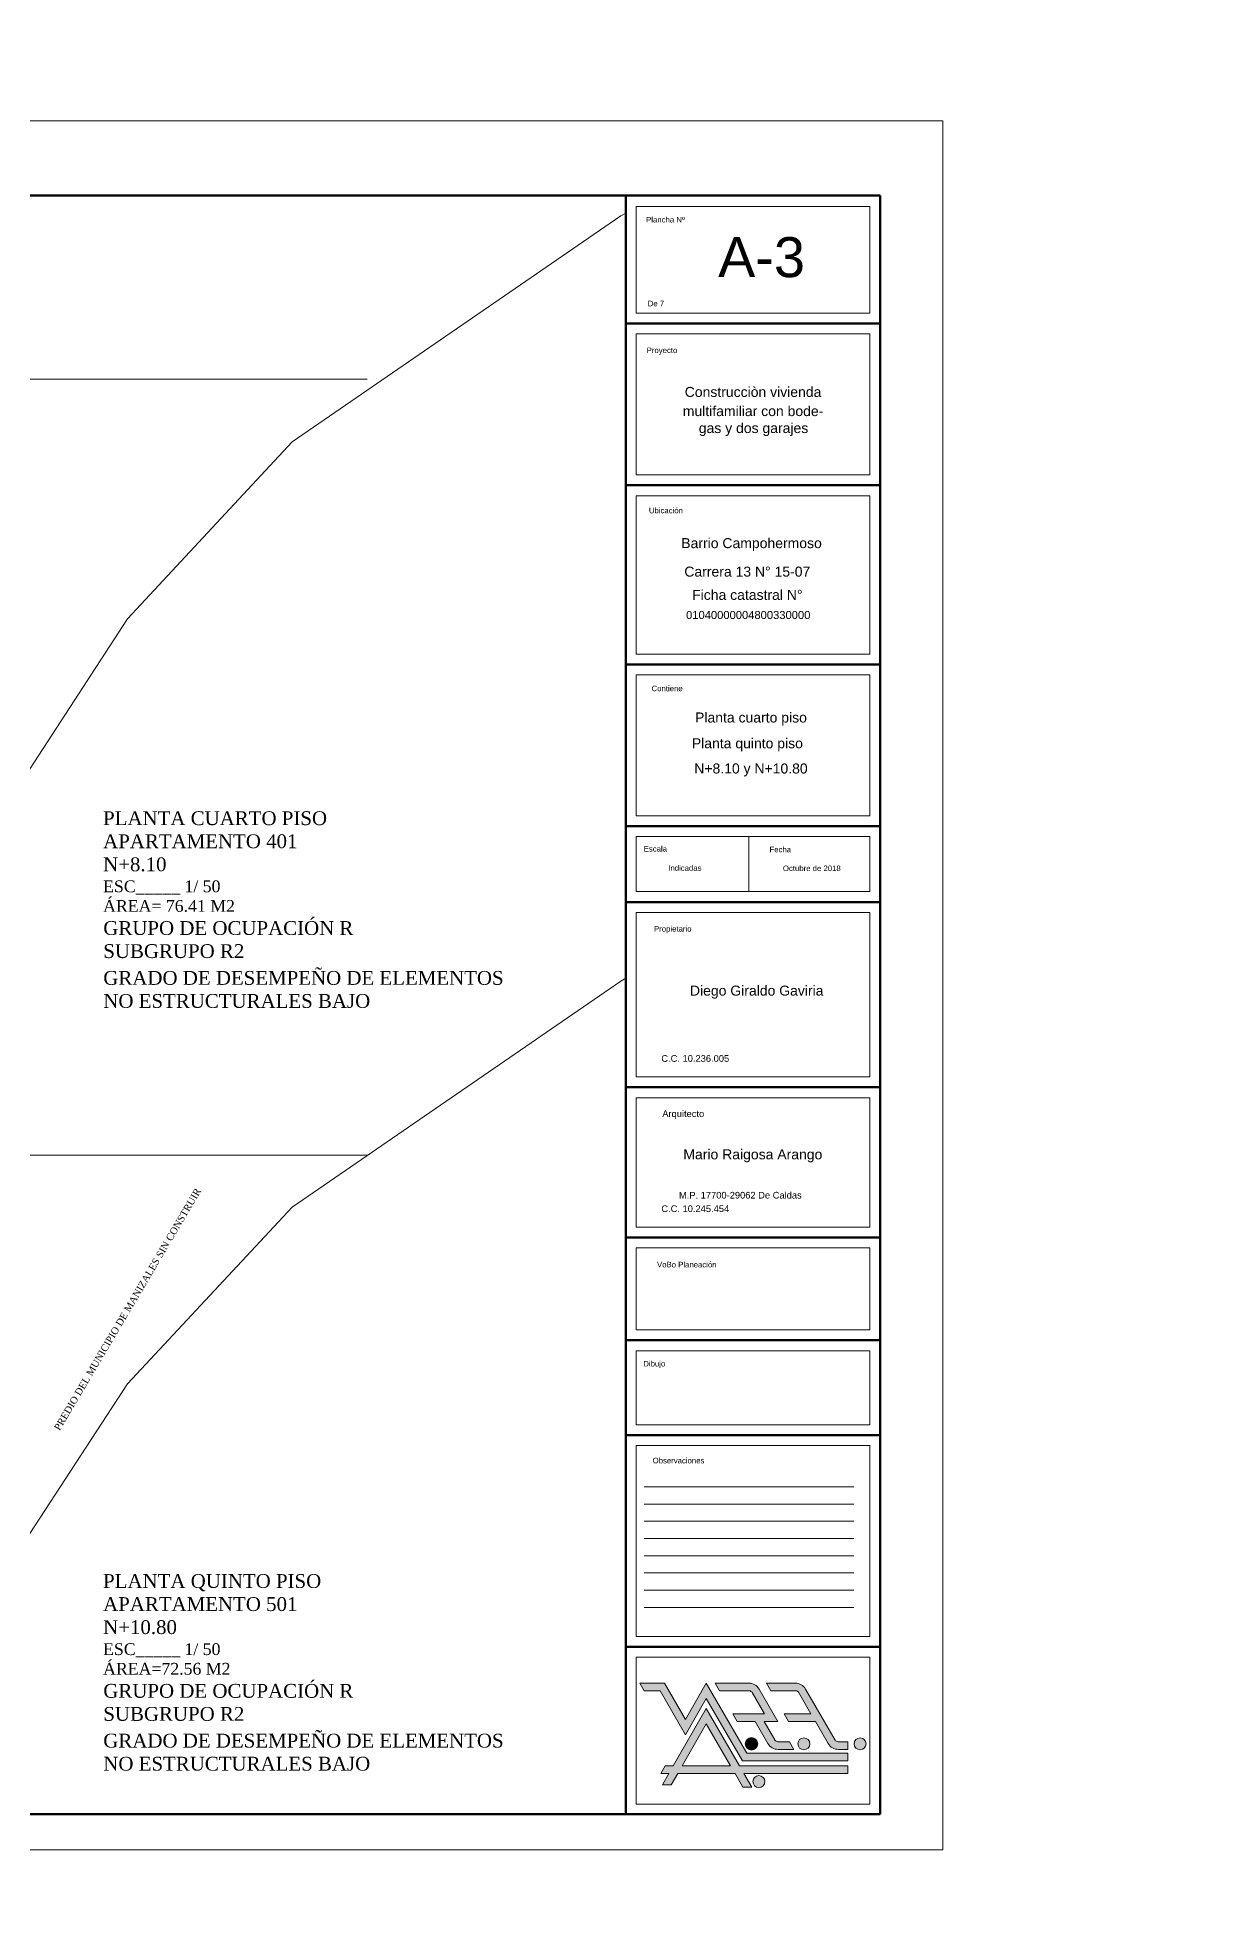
# Model space of a CAD drawing. Header units: inches. Extents: x 2908 to 3459, y -3172 to -55.
# Drawn here: x 3294.62 to 3311.55, y -203.65 to -176.54 of the extents above; entities that cross this region are included whole.
import ezdxf
from ezdxf.enums import TextEntityAlignment as Align

# ---------------------------------------------------------------- set-up
doc = ezdxf.new("R2010")
doc.units = ezdxf.units.IN
doc.header["$MEASUREMENT"] = 0
for name, color, linetype, lineweight in [('COTA', 1, 'Continuous', 9), ('linea de cotas', 7, 'Continuous', 5), ('logo 2', 1, 'Continuous', 0), ('Líneas Márgen', 7, 'Continuous', 9), ('muros bajitos', 4, 'Continuous', 15), ('Márgen', 7, 'Continuous', 80)]:
    doc.layers.add(name, color=color, linetype=linetype, lineweight=lineweight)
doc.layers.add('TEXTO', color=4, linetype='Continuous')
doc.styles.add('CONSTRUCTORA', font='times.ttf', dxfattribs={"height": 0.3})
doc.styles.add('Villanueva', font='swissek.ttf')

msp = doc.modelspace()

# ---------------------------------------------------------------- hatches: boundary and pattern name
at = {"layer": 'logo 2'}
h = msp.add_hatch(color=256, dxfattribs=at)
h.paths.add_polyline_path([(3304.291, -200.556), (3304.812, -201.458), (3306.34, -201.458), (3306.34, -201.347), (3304.876, -201.347), (3304.291, -200.335), (3303.988, -200.859), (3303.685, -200.335), (3303.33, -200.335), (3303.394, -200.445), (3303.622, -200.445), (3303.988, -201.081)])
h.paths.add_polyline_path([(3304.907, -200.335), (3304.419, -200.335), (3304.483, -200.445), (3304.913, -200.445, -0.212841), (3304.956, -200.47), (3305.133, -200.778), (3304.675, -200.778), (3304.738, -200.888), (3304.998, -200.888), (3305.183, -201.208, 0.267949), (3305.33, -201.293), (3305.559, -201.293), (3305.495, -201.183), (3305.333, -201.183, -0.018985), (3305.328, -201.183), (3305.328, -201.183, -0.267949), (3305.278, -201.151), (3305.126, -200.888), (3305.325, -200.888), (3305.055, -200.42, 0.267949)])
h.paths.add_polyline_path([(3305.788, -201.212, 1), (3305.616, -201.212, 1)], flags=17)
h.paths.add_polyline_path([(3305.727, -200.42, 0.267949), (3305.579, -200.335), (3305.161, -200.335), (3305.225, -200.445), (3305.589, -200.445, -0.178902), (3305.626, -200.466), (3305.805, -200.778), (3305.417, -200.778), (3305.48, -200.888), (3305.869, -200.888), (3306.054, -201.208, 0.267949), (3306.202, -201.293), (3306.34, -201.293), (3306.34, -201.183), (3306.196, -201.183, -0.221169), (3306.153, -201.157)])
h.paths.add_polyline_path([(3306.429, -201.212, 1), (3306.601, -201.212, 1)])
h = msp.add_hatch(color=256, dxfattribs=at)
h.paths.add_polyline_path([(3304.291, -200.702), (3303.813, -201.53), (3303.698, -201.53), (3303.634, -201.641), (3303.749, -201.641), (3303.656, -201.803), (3303.783, -201.803), (3303.877, -201.641), (3304.706, -201.641), (3304.819, -201.838), (3304.947, -201.838), (3304.833, -201.641), (3306.34, -201.641), (3306.34, -201.53), (3304.769, -201.53)])
h.paths.add_polyline_path([(3304.291, -200.923), (3303.941, -201.53), (3304.642, -201.53)], flags=16)
h.paths.add_polyline_path([(3305.137, -201.758, 1), (3304.965, -201.758, 1)])
msp.add_hatch(color=256, dxfattribs=at).paths.add_polyline_path([(3304.854, -201.212, 1), (3305.034, -201.212, 1)])

# ---------------------------------------------------------------- linework, layer by layer
at = {"layer": 'COTA'}
msp.add_lwpolyline([(3272.711, -202.747), (3272.711, -177.747), (3307.711, -177.747), (3307.711, -202.747), (3272.711, -202.747)], close=True, dxfattribs=at)
at = {"layer": 'logo 2'}
for p, q in [((3303.33, -200.335), (3303.394, -200.445)), ((3303.33, -200.335), (3303.685, -200.335)), ((3303.685, -200.335), (3303.988, -200.859)), ((3304.291, -200.335), (3303.988, -200.859)), ((3304.291, -200.335), (3303.988, -200.859)), ((3304.291, -200.335), (3304.876, -201.347)), ((3304.419, -200.335), (3304.907, -200.335)), ((3304.419, -200.335), (3304.483, -200.445)), ((3305.161, -200.335), (3305.579, -200.335)), ((3305.161, -200.335), (3305.225, -200.445)), ((3303.394, -200.445), (3303.622, -200.445)), ((3303.622, -200.445), (3303.988, -201.081)), ((3304.291, -200.556), (3303.988, -201.081)), ((3304.291, -200.556), (3304.812, -201.458)), ((3304.483, -200.445), (3304.913, -200.445)), ((3304.956, -200.47), (3305.133, -200.778)), ((3305.055, -200.42), (3305.325, -200.888)), ((3305.225, -200.445), (3305.589, -200.445)), ((3305.626, -200.466), (3305.805, -200.778)), ((3305.727, -200.42), (3306.153, -201.157)), ((3304.291, -200.702), (3303.813, -201.53)), ((3304.291, -200.702), (3304.769, -201.53)), ((3304.675, -200.778), (3305.133, -200.778)), ((3304.675, -200.778), (3304.738, -200.888)), ((3305.417, -200.778), (3305.805, -200.778)), ((3305.417, -200.778), (3305.48, -200.888)), ((3304.291, -200.923), (3303.941, -201.53)), ((3304.291, -200.923), (3304.642, -201.53)), ((3304.738, -200.888), (3304.998, -200.888)), ((3304.998, -200.888), (3305.183, -201.208)), ((3305.126, -200.888), (3305.28, -201.155)), ((3305.126, -200.888), (3305.325, -200.888)), ((3305.48, -200.888), (3305.869, -200.888)), ((3305.869, -200.888), (3306.054, -201.208)), ((3304.876, -201.347), (3306.34, -201.347)), ((3305.328, -201.183), (3305.495, -201.183)), ((3305.33, -201.293), (3305.559, -201.293)), ((3305.495, -201.183), (3305.559, -201.293)), ((3306.196, -201.183), (3306.34, -201.183)), ((3306.202, -201.293), (3306.34, -201.293)), ((3306.34, -201.293), (3306.34, -201.183)), ((3306.34, -201.458), (3306.34, -201.347)), ((3303.698, -201.53), (3303.634, -201.641)), ((3303.634, -201.641), (3303.738, -201.641)), ((3303.634, -201.641), (3303.749, -201.641)), ((3303.749, -201.641), (3303.656, -201.803)), ((3303.698, -201.53), (3303.813, -201.53)), ((3303.877, -201.641), (3303.783, -201.803)), ((3303.877, -201.641), (3304.706, -201.641)), ((3303.92, -201.641), (3304.662, -201.641)), ((3303.92, -201.641), (3304.662, -201.641)), ((3303.941, -201.53), (3304.642, -201.53)), ((3304.706, -201.641), (3304.819, -201.838)), ((3304.769, -201.53), (3306.34, -201.53)), ((3304.812, -201.458), (3306.34, -201.458)), ((3304.833, -201.641), (3306.34, -201.641)), ((3304.833, -201.641), (3304.947, -201.838)), ((3306.34, -201.641), (3306.34, -201.53)), ((3303.783, -201.803), (3303.656, -201.803)), ((3304.947, -201.838), (3304.819, -201.838))]:
    msp.add_line(p, q, dxfattribs=at)
for centre, radius in [((3304.944, -201.212), 0.0899), ((3305.702, -201.212), 0.0861), ((3306.515, -201.212), 0.0861), ((3305.051, -201.758), 0.0861)]:
    msp.add_circle(centre, radius, dxfattribs=at)
for centre, radius, start, end in [((3304.907, -200.505), 0.17, 30, 90), ((3305.579, -200.505), 0.17, 30, 90), ((3304.907, -200.505), 0.0599, 35.9688, 84.0312), ((3305.579, -200.505), 0.0605, 39.714, 80.286), ((3305.33, -201.123), 0.17, 210, 270), ((3305.33, -201.123), 0.0596, 212.0895, 267.9105), ((3305.33, -201.123), 0.0596, 267.8248, 272.1752), ((3306.202, -201.123), 0.17, 210, 270), ((3306.202, -201.123), 0.0598, 215.0574, 264.9426)]:
    msp.add_arc(centre, radius, start, end, dxfattribs=at)
at = {"layer": 'Líneas Márgen'}
for p, q in [((3303.275, -180.526), (3303.275, -178.984)), ((3306.656, -178.984), (3303.275, -178.984)), ((3306.656, -180.526), (3306.656, -178.984)), ((3306.656, -180.526), (3303.275, -180.526)), ((3303.275, -182.866), (3303.275, -180.826)), ((3306.656, -180.826), (3303.275, -180.826)), ((3306.656, -182.866), (3306.656, -180.826)), ((3306.656, -182.866), (3303.275, -182.866)), ((3303.275, -185.455), (3303.275, -183.166)), ((3306.656, -183.166), (3303.275, -183.166)), ((3306.656, -185.455), (3306.656, -183.166)), ((3306.656, -185.455), (3303.275, -185.455)), ((3303.275, -187.796), (3303.275, -185.755)), ((3306.656, -185.755), (3303.275, -185.755)), ((3306.656, -187.796), (3306.656, -185.755)), ((3306.656, -187.796), (3303.275, -187.796)), ((3303.275, -188.891), (3303.275, -188.096)), ((3306.656, -188.096), (3303.275, -188.096)), ((3304.908, -188.096), (3304.908, -188.891)), ((3306.656, -188.891), (3306.656, -188.096)), ((3306.656, -188.891), (3303.275, -188.891)), ((3303.275, -191.57), (3303.275, -189.191)), ((3306.656, -189.191), (3303.275, -189.191)), ((3306.656, -191.57), (3306.656, -189.191)), ((3306.656, -191.57), (3303.275, -191.57)), ((3303.275, -193.742), (3303.275, -191.87)), ((3306.656, -191.87), (3303.275, -191.87)), ((3306.656, -193.742), (3306.656, -191.87)), ((3306.656, -193.742), (3303.275, -193.742)), ((3303.275, -195.228), (3303.275, -194.042)), ((3306.656, -194.042), (3303.275, -194.042)), ((3306.656, -195.228), (3306.656, -194.042)), ((3306.656, -195.228), (3303.275, -195.228)), ((3303.275, -196.599), (3303.275, -195.528)), ((3306.656, -195.528), (3303.275, -195.528)), ((3306.656, -196.599), (3306.656, -195.528)), ((3306.656, -196.599), (3303.275, -196.599)), ((3303.275, -199.66), (3303.275, -196.899)), ((3306.656, -196.899), (3303.275, -196.899)), ((3306.656, -199.66), (3306.656, -196.899)), ((3306.427, -197.496), (3303.39, -197.496)), ((3306.427, -197.745), (3303.39, -197.745)), ((3306.427, -197.994), (3303.39, -197.994)), ((3306.427, -198.243), (3303.39, -198.243)), ((3306.427, -198.492), (3303.39, -198.492)), ((3306.427, -198.741), (3303.39, -198.741)), ((3306.427, -198.99), (3303.39, -198.99)), ((3306.427, -199.239), (3303.39, -199.239)), ((3306.656, -199.66), (3303.275, -199.66)), ((3303.275, -202.086), (3303.275, -199.96)), ((3306.656, -199.96), (3303.275, -199.96)), ((3306.656, -202.086), (3306.656, -199.96)), ((3303.275, -202.086), (3306.656, -202.086))]:
    msp.add_line(p, q, dxfattribs=at)
at = {"layer": 'muros bajitos'}
for p, q in [((3291.987, -181.482), (3299.386, -181.482)), ((3291.987, -192.703), (3299.386, -192.703))]:
    msp.add_line(p, q, dxfattribs=at)
at = {"layer": 'muros bajitos', "elevation": 9.231, "flags": 128}
for points in [[(3303.125, -179.082), (3303.054, -179.121), (3298.303, -182.389), (3295.919, -184.945), (3293.858, -188.102)], [(3303.125, -190.144), (3303.054, -190.183), (3298.303, -193.451), (3295.919, -196.007), (3293.751, -199.324)]]:
    msp.add_lwpolyline(points, dxfattribs=at)
at = {"layer": 'Márgen'}
for p, q in [((3306.806, -178.824), (3273.332, -178.824)), ((3303.125, -202.227), (3303.125, -178.824)), ((3306.806, -202.227), (3306.806, -178.824)), ((3306.806, -180.676), (3303.125, -180.676)), ((3306.806, -183.016), (3303.125, -183.016)), ((3306.806, -185.605), (3303.125, -185.605)), ((3306.806, -187.946), (3303.125, -187.946)), ((3306.806, -189.041), (3303.125, -189.041)), ((3306.806, -191.72), (3303.125, -191.72)), ((3306.806, -193.892), (3303.125, -193.892)), ((3306.806, -195.378), (3303.125, -195.378)), ((3306.806, -196.749), (3303.125, -196.749)), ((3306.806, -199.81), (3303.125, -199.81)), ((3306.806, -202.227), (3273.332, -202.227))]:
    msp.add_line(p, q, dxfattribs=at)

# ---------------------------------------------------------------- texts
at = {"layer": 'linea de cotas', "style": 'Villanueva'}
for s, height, p in [('Plancha Nº', 0.0804, (3303.7, -179.174)), ('A-3', 0.5786, (3305.09, -179.717)), ('De 7', 0.0804, (3303.563, -180.388)), ('Proyecto', 0.0804, (3303.65, -181.076)), ('Construcciòn vivienda', 0.14466, (3304.967, -181.662, 4.802)), (' multifamiliar con bode-', 0.14466, (3304.939, -181.94)), ('gas y dos garajes', 0.14466, (3304.974, -182.206)), ('Ubicación', 0.0804, (3303.707, -183.378)), ('Barrio Campohermoso', 0.14466, (3304.945, -183.87)), ('Carrera 13 N° 15-07', 0.14466, (3304.884, -184.264)), ('Ficha catastral N°', 0.14466, (3304.884, -184.597)), ('01040000004800330000', 0.11573, (3304.897, -184.891)), ('Contiene', 0.0804, (3303.724, -185.951)), ('Planta cuarto piso', 0.14466, (3304.937, -186.391)), ('Planta quinto piso', 0.14466, (3304.885, -186.764)), ('N+8.10 y N+10.80', 0.14466, (3304.937, -187.131)), ('Escala', 0.0804, (3303.554, -188.27)), ('Fecha', 0.0804, (3305.361, -188.28)), ('Indicadas', 0.0804, (3303.981, -188.548)), ('Octubre de 2018', 0.08036, (3305.817, -188.552)), ('Propietario', 0.08036, (3303.806, -189.438)), ('Diego Giraldo Gaviria', 0.14466, (3305.02, -190.34)), ('C.C. 10.236.005', 0.09644, (3304.131, -191.303)), ('Arquitecto ', 0.09644, (3303.976, -192.114)), ('Mario Raigosa Arango', 0.14466, (3304.964, -192.707)), ('M.P. 17700-29062 De Caldas', 0.09644, (3304.783, -193.278)), ('C.C. 10.245.454', 0.09644, (3304.131, -193.475)), ('VoBo Planeación', 0.08036, (3304.009, -194.281)), ('Dibujo', 0.0804, (3303.539, -195.726)), ('Observaciones', 0.08036, (3303.889, -197.115))]:
    msp.add_text(s, height=height, dxfattribs=at).set_placement(p, align=Align.MIDDLE)
at = {"layer": 'TEXTO', "char_height": 0.17, "attachment_point": 1, "style": 'CONSTRUCTORA'}
for s, insert in [('\\A1;{\\H1.1765x;PLANTA CUARTO PISO\\PAPARTAMENTO 401  \\PN+8.10\\P\\H0.85x;ESC_____ 1/ 50\\PÁREA= 76.41 M2\\P }', (3295.566, -187.729)), ('\\A1;{\\H1.1765x;GRUPO DE OCUPACIÓN R\\PSUBGRUPO R2\\H0.85x; }', (3295.569, -189.317)), ('\\A1;{\\H1.1765x;GRADO DE DESEMPEÑO DE ELEMENTOS\\PNO ESTRUCTURALES BAJO}', (3295.569, -190.038)), ('\\A1;{\\H1.1765x;PLANTA QUINTO PISO\\PAPARTAMENTO 501  \\PN+10.80\\P\\H0.85x;ESC_____ 1/ 50\\PÁREA=72.56 M2\\P }', (3295.566, -198.758)), ('\\A1;{\\H1.1765x;GRUPO DE OCUPACIÓN R\\PSUBGRUPO R2\\H0.85x; }', (3295.569, -200.346)), ('\\A1;{\\H1.1765x;GRADO DE DESEMPEÑO DE ELEMENTOS\\PNO ESTRUCTURALES BAJO}', (3295.569, -201.066))]:
    msp.add_mtext_dynamic_manual_height_columns(s, width=7.10696, gutter_width=1.25, heights=[0], dxfattribs=dict(at, insert=insert))
at = {"layer": 'TEXTO', "insert": (3294.851, -196.641), "char_height": 0.1, "width": 4.30256, "attachment_point": 1, "rotation": 59.4491, "style": 'CONSTRUCTORA'}
msp.add_mtext('{\\fBatang|b0|i0|c0|p18;PREDIO DEL MUNICIPIO DE MANIZALES SIN CONSTRUIR}', dxfattribs=at)

doc.saveas('drawing.dxf')
